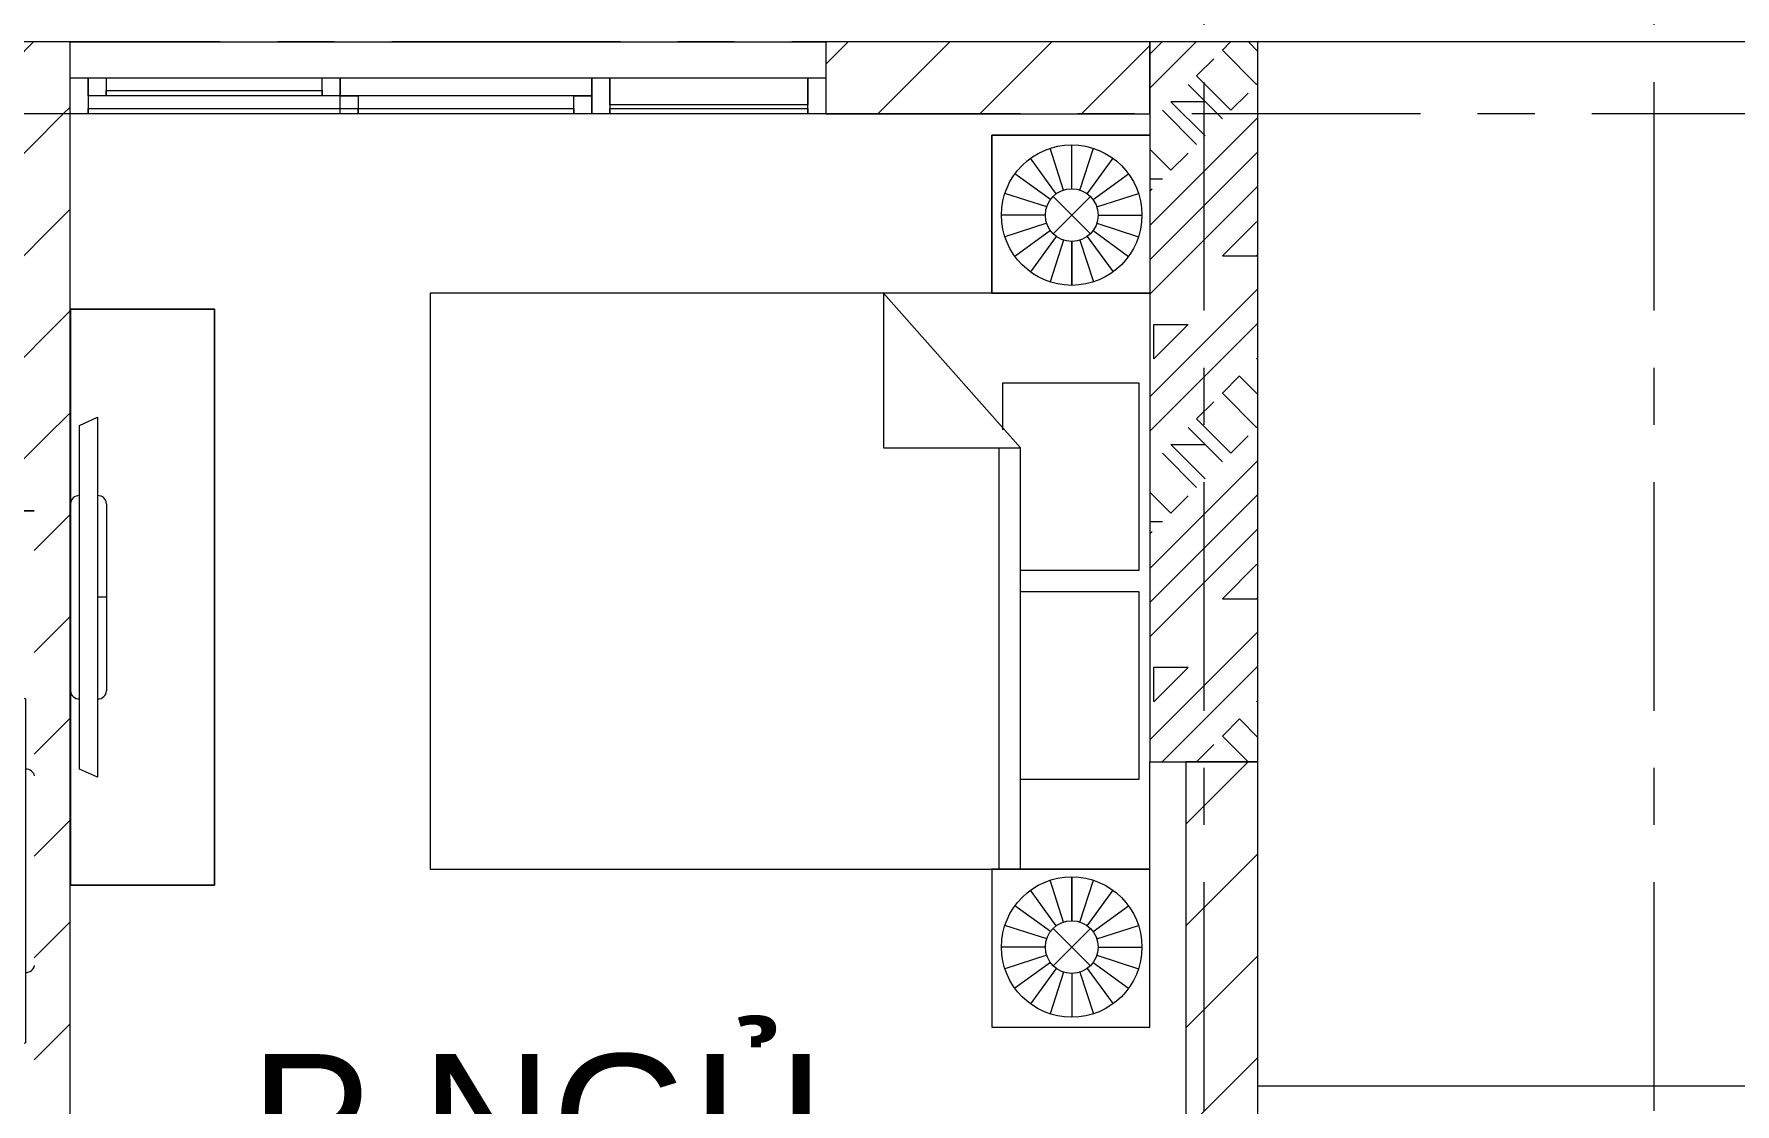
# Model space of a CAD drawing. Header units: millimetres. Extents: x -20144 to 104140, y -11426 to 48263.
# Drawn here: x 4701 to 9426, y 39650 to 42622 of the extents above; entities that cross this region are included whole.
import ezdxf

# ---------------------------------------------------------------- set-up
doc = ezdxf.new("R2010")
doc.units = ezdxf.units.MM
doc.linetypes.add('Grid Line', pattern=[22.225, 12.7, -3.175, 3.175, -3.175])
for name, color, linetype, lineweight in [('CHU', 181, 'Continuous', 5), ('CUA', 31, 'Continuous', 9), ('DIM', 1, 'Continuous', 5), ('HATCH-TUONG', 152, 'Continuous', 9), ('NET CAT', 3, 'Continuous', 5), ('NET-CAT', 3, 'Continuous', 9), ('NET-THAY', 2, 'Continuous', 15), ('THIET BI', 44, 'Continuous', 5), ('TRUC', 225, 'Continuous', 5)]:
    doc.layers.add(name, color=color, linetype=linetype, lineweight=lineweight)
doc.styles.add('Arial_2', font='arial_1.ttf', dxfattribs={"height": 360})
doc.styles.add('TA1', font='arial_1.ttf')
doc.dimstyles.new('D_200_KTx2', dxfattribs={"dimtxt": 400, "dimasz": 300, "dimexe": 300, "dimexo": 300, "dimgap": 160, "dimtad": 1, "dimdec": 0, "dimzin": 9, "dimtxsty": 'TA1', "dimblk": 'ARCHTICK', "dimcen": 1, "dimdle": 300, "dimclrd": 256, "dimclre": 256, "dimclrt": 7, "dimadec": 0, "dimazin": 0, "dimtfac": 1, "dimtdec": 0, "dimtix": 1, "dimtmove": 1, "dimatfit": 3, "dimldrblk": 'ARCHTICK', "dimfxl": 0, "dimtolj": 1, "dimtzin": 0, "dimlwd": -1, "dimlwe": -1, "dimarcsym": 0})
pattern_1 = [(45, (0, 0), (-141.4214, 141.4214), [])]

# ---------------------------------------------------------------- blocks, each defined once
blk = doc.blocks.new('X-GIUONG1 - X-GIUONG-V33-MẶT BẰNG TẦNG 4')
at = {"layer": 'THIET BI'}
for p, q in [((-1239, 0), (-1239, -439)), ((-1239, -439), (-1239, 0)), ((-1039.2, -147.8), (-1076.9, -31.8)), ((-1016.6, -144.2), (-1016.6, -22.2)), ((-993.9, -147.8), (-956.3, -31.8)), ((-800, -439), (-800, 0)), ((-800, 0), (-800, -2000)), ((-800, 0), (-800, -439)), ((-800, 0), (-800, -2000)), ((-550, -30), (-550, -410)), ((-30, -30), (-550, -30)), ((-30, -360), (-30, -30)), ((30, -30), (30, -360)), ((550, -30), (30, -30)), ((800, 0), (502.5, 0)), ((800, 0), (502.5, 0)), ((550, -360), (550, -30)), ((1239, 0), (800, 0)), ((800, 0), (800, -439)), ((800, -2000), (800, 0)), ((1239, 0), (800, 0)), ((800, 0), (800, -439)), ((800, -2000), (800, 0)), ((993.9, -147.8), (956.3, -31.8)), ((1016.6, -144.2), (1016.6, -22.2)), ((1039.2, -147.8), (1076.9, -31.8)), ((1239, -439), (1239, 0)), ((1239, -439), (1239, 0)), ((-1059.6, -158.2), (-1131.2, -59.5)), ((-973.5, -158.2), (-901.9, -59.5)), ((973.5, -158.2), (901.9, -59.5)), ((1059.6, -158.2), (1131.2, -59.5)), ((-1075.8, -174.4), (-1174.4, -102.7)), ((-957.4, -174.4), (-858.7, -102.7)), ((957.4, -174.4), (858.7, -102.7)), ((1075.8, -174.4), (1174.4, -102.7)), ((-1086.1, -194.8), (-1202.1, -157.1)), ((-1068.3, -269.1), (-964.8, -165.6)), ((-1068.3, -165.6), (-964.8, -269.1)), ((-947, -194.8), (-831, -157.1)), ((947, -194.8), (831, -157.1)), ((1068.3, -269.1), (964.8, -165.6)), ((1068.3, -165.6), (964.8, -269.1)), ((1086.1, -194.8), (1202.1, -157.1)), ((-1089.7, -217.4), (-1211.7, -217.4)), ((-943.4, -217.4), (-821.4, -217.4)), ((-821.4, -217.4), (-943.4, -217.4)), ((943.4, -217.4), (821.4, -217.4)), ((821.4, -217.4), (943.4, -217.4)), ((1089.7, -217.4), (1211.7, -217.4)), ((-1086.1, -240), (-1202.1, -277.7)), ((-1075.8, -260.4), (-1174.4, -332.1)), ((-1059.6, -276.6), (-1131.2, -375.2)), ((-973.5, -276.6), (-901.9, -375.2)), ((-957.4, -260.4), (-858.7, -332.1)), ((-947, -240), (-831, -277.7)), ((947, -240), (831, -277.7)), ((957.4, -260.4), (858.7, -332.1)), ((973.5, -276.6), (901.9, -375.2)), ((1059.6, -276.6), (1131.2, -375.2)), ((1075.8, -260.4), (1174.4, -332.1)), ((1086.1, -240), (1202.1, -277.7)), ((-1039.2, -287), (-1076.9, -402.9)), ((-1016.6, -290.5), (-1016.6, -412.5)), ((-993.9, -287), (-956.3, -402.9)), ((993.9, -287), (956.3, -402.9)), ((1016.6, -290.5), (1016.6, -412.5)), ((1039.2, -287), (1076.9, -402.9)), ((-370, -360), (-800, -740)), ((-370, -740), (-370, -360)), ((800, -360), (-370, -360)), ((-550, -410), (-420, -410)), ((-370, -420), (800, -420)), ((-1239, -439), (-800, -439)), ((-800, -439), (-1239, -439)), ((800, -439), (1239, -439)), ((800, -439), (1239, -439)), ((-800, -740), (-370, -740)), ((-800, -2000), (800, -2000)), ((-800, -2000), (800, -2000))]:
    blk.add_line(p, q, dxfattribs=at)
for centre, radius in [((-1016.6, -217.4), 195.1), ((1016.6, -217.4), 195.1), ((-1016.6, -217.4), 73.2), ((1016.6, -217.4), 73.2)]:
    blk.add_circle(centre, radius, dxfattribs=at)
blk = doc.blocks.new('X-TV1 - X-TV-688019-MẶT BẰNG TẦNG 4')
at = {"layer": 'THIET BI'}
for p, q in [((2000, 400), (0, 400)), ((0, 400), (0, 1.4)), ((0, 400), (2000, 400)), ((0, 1.4), (0, 400)), ((2000, 1.4), (2000, 400)), ((2000, 400), (2000, 1.4)), ((740, 100), (1260, 100)), ((1000, 100), (1000, 75)), ((500, 75), (1500, 75)), ((522.5, 25), (500, 75)), ((1500, 75), (1477.5, 25)), ((1477.5, 25), (522.5, 25))]:
    blk.add_line(p, q, dxfattribs=at)
for centre, start_param, end_param in [((740, 75), 0, 1.570796), ((1260, 75), 4.712389, 6.283185), ((740, 25), 1.570796, 2.992895), ((1260, 25), 3.290291, 4.712389)]:
    blk.add_ellipse(centre, major_axis=(0, 25), ratio=0.9, start_param=start_param, end_param=end_param, dxfattribs=at)
blk = doc.blocks.new('X-TV1 - X-TV 4-688008-MẶT BẰNG TẦNG 4')
at = {"layer": 'THIET BI'}
for p, q in [((1600, 400), (0, 400)), ((0, 400), (0, 0)), ((0, 400), (1600, 400)), ((0, 0), (0, 400)), ((1600, 0), (1600, 400)), ((1600, 400), (1600, 0)), ((540, 100), (1060, 100)), ((800, 100), (800, 75)), ((300, 75), (1300, 75)), ((322.5, 25), (300, 75)), ((1300, 75), (1277.5, 25)), ((1277.5, 25), (322.5, 25)), ((0, 0), (1600, 0)), ((1060, 0), (540, 0))]:
    blk.add_line(p, q, dxfattribs=at)
for centre, start_param, end_param in [((540, 75), 0, 1.570796), ((1060, 75), 4.712389, 6.283185), ((540, 25), 1.570796, 3.141593), ((1060, 25), 3.141593, 4.712389)]:
    blk.add_ellipse(centre, major_axis=(0, 25), ratio=0.9, start_param=start_param, end_param=end_param, dxfattribs=at)
blk = doc.blocks.new('X-PHONG NGU 2 - X-PHONG NGU 2_Recovery_-933566-MẶT BẰNG TẦNG 4')
at = {"layer": 'CUA'}
for p, q in [((-1050, 100), (-1000, 100)), ((-1050, 0), (-1050, 100)), ((-1000, 100), (-450, 100)), ((-1000, 85), (-1000, 100)), ((-1000, 100), (-1000, 0)), ((-450, 100), (-450, 85)), ((-450, 100), (-400, 100)), ((-450, 0), (-450, 100)), ((-400, 100), (-350, 100)), ((-400, 50), (-400, 100)), ((-400, 100), (-400, 0)), ((-350, 100), (250, 100)), ((-350, 85), (-350, 100)), ((-350, 100), (-350, 50)), ((250, 100), (1000, 100)), ((250, 85), (250, 100)), ((250, 100), (250, 85)), ((250, 100), (300, 100)), ((250, 50), (250, 100)), ((300, 100), (300, 50)), ((1000, 100), (1000, 85)), ((1000, 100), (1050, 100)), ((1000, 0), (1000, 100)), ((1050, 100), (1050, 0)), ((-450, 85), (-1000, 85)), ((-1000, 75), (-450, 75)), ((-1000, 0), (-1000, 75)), ((-450, 75), (-450, 0)), ((-400, 50), (300, 50)), ((-400, 0), (-400, 50)), ((-350, 50), (-400, 50)), ((250, 85), (-350, 85)), ((1000, 85), (250, 85)), ((300, 50), (250, 50)), ((300, 50), (300, 0)), ((300, 50), (350, 50)), ((300, 0), (300, 50)), ((350, 50), (950, 50)), ((350, 35), (350, 50)), ((350, 50), (350, 0)), ((950, 50), (950, 35)), ((950, 50), (1000, 50)), ((950, 0), (950, 50)), ((1000, 50), (1000, 0)), ((-1000, 0), (-1050, 0)), ((-450, 0), (-1000, 0)), ((-400, 0), (-450, 0)), ((300, 0), (-400, 0)), ((350, 0), (300, 0)), ((950, 35), (350, 35)), ((950, 0), (350, 0)), ((1000, 0), (950, 0)), ((1050, 0), (1000, 0))]:
    blk.add_line(p, q, dxfattribs=at)
blk = doc.blocks.new('_ARCHTICK')
at = {"color": 0, "linetype": 'ByBlock', "const_width": 0.15}
blk.add_lwpolyline([(-0.5, -0.5), (0.5, 0.5)], dxfattribs=at)
blk = doc.blocks.new('*D353')
at = {"layer": 'Defpoints', "color": 0, "transparency": 16777216}
for p in [(17050.5, 44099.9), (1325.5, 42599.9), (17050.5, 42599.9)]:
    blk.add_point(p, dxfattribs=at)
at = {"layer": 'DIM', "transparency": 16777216}
for p, q in [((1325.5, 42899.9), (1325.5, 44399.9)), ((17050.5, 42899.9), (17050.5, 44399.9)), ((1025.5, 44099.9), (17350.5, 44099.9))]:
    blk.add_line(p, q, dxfattribs=at)
at = {"layer": 'DIM', "transparency": 16777216, "xscale": 300, "yscale": 300, "zscale": 300, "rotation": 180}
blk.add_blockref('_ARCHTICK', (1325.5, 44099.9), dxfattribs=at)
at = {"layer": 'DIM', "transparency": 16777216, "xscale": 300, "yscale": 300, "zscale": 300}
blk.add_blockref('_ARCHTICK', (17050.5, 44099.9), dxfattribs=at)
at = {"layer": 'DIM', "color": 7, "transparency": 16777216, "insert": (9188, 44464.2), "char_height": 400, "attachment_point": 5, "style": 'TA1'}
blk.add_mtext('\\A1;15725', dxfattribs=at)

msp = doc.modelspace()

# ---------------------------------------------------------------- hatches: boundary and pattern name
at = {"layer": 'HATCH-TUONG', "lineweight": 5}
h = msp.add_hatch(dxfattribs=at)
h.set_pattern_fill('FP_6', color=256, style=0, pattern_type=2)
h.set_pattern_definition(pattern_1)
h.paths.add_polyline_path([(7800.5, 42399.9), (7800.5, 42599.9), (6900.5, 42599.9), (6900.5, 42399.9)], flags=0)
h.paths.add_polyline_path([(4600.5, 42399.9), (4800.5, 42399.9), (4800.5, 42599.9), (4600.5, 42599.9), (4600.5, 42537.4)], flags=0)
h = msp.add_hatch(dxfattribs=at)
h.set_pattern_fill('FP_6', color=256, style=0, pattern_type=2)
h.set_pattern_definition(pattern_1)
h.paths.add_polyline_path([(4627.6, 41499.9), (4800.5, 41499.9), (4800.5, 42399.9), (4600.5, 42399.9), (4600.5, 41499.9)], flags=0)
h = msp.add_hatch(dxfattribs=at)
h.set_pattern_fill('FP_6', color=256, style=0, pattern_type=2)
h.set_pattern_definition(pattern_1)
h.paths.add_polyline_path([(2050.5, 41299.9), (2050.5, 41499.9), (2000.5, 41499.9), (2000.5, 41299.9)], flags=0)
h.paths.add_polyline_path([(4800.5, 41299.9), (4800.5, 41499.9), (4250.5, 41499.9), (4250.5, 41299.9), (4700.5, 41299.9)], flags=0)
h = msp.add_hatch(dxfattribs=at)
h.set_pattern_fill('FP_6', color=256, style=0, pattern_type=2)
h.set_pattern_definition(pattern_1)
h.paths.add_polyline_path([(4800.5, 37439.9), (4800.5, 38247.7), (4700.5, 38247.7), (4700.5, 37439.9)], flags=0)
h.paths.add_polyline_path([(4700.5, 39147.7), (4800.5, 39147.7), (4800.5, 41299.9), (4700.5, 41299.9), (4700.5, 39251.8)], flags=0)
h = msp.add_hatch(dxfattribs=at)
h.set_pattern_fill('FP_6', color=256, style=0, pattern_type=2)
h.set_pattern_definition(pattern_1)
h.paths.add_polyline_path([(7900.5, 39199.9), (8100.5, 39199.9), (8100.5, 40599.9), (7900.5, 40599.9), (7900.5, 39251.8)], flags=0)
at = {"layer": 'NET CAT'}
h = msp.add_hatch(dxfattribs=at)
h.set_pattern_fill('FP_1', color=256, style=0, pattern_type=2)
h.set_pattern_definition([(45, (95.25, 0), (-476.246, 476.246), []), (45, (190.5, 0), (-476.246, 476.246), []), (45, (0, 0), (-476.246, 476.246), []), (45, (476.25, 0), (-476.246, 476.246), []), (45, (571.5, 0), (-476.246, 476.246), []), (0, (381, 95.25), (0, 952.5), [95.25, -857.25]), (0, (476.25, 190.5), (0, 952.5), [95.25, -857.25]), (45, (381, 95.25), (0, 952.491), [134.683, -1212.342]), (45, (476.25, 95.25), (0, 952.491), [134.683, -1212.342]), (0, (381, 95.25), (0, 952.5), [95.25, -857.25]), (90, (-95.25, 95.25), (-952.5, 6e-14), [95.25, -857.25]), (90, (0, 95.25), (-952.5, 6e-14), [190.5, -762]), (45, (-95.25, 190.5), (0, 952.491), [134.683, -1212.342]), (90, (762, 381), (-952.5, 6e-14), [95.25, -857.25]), (0, (666.75, 381), (0, 952.5), [95.25, -857.25]), (45, (666.75, 381), (0, 952.491), [134.683, -1212.342]), (0, (857.25, 95.25), (0, 952.5), [95.25, -857.25]), (0, (857.25, 571.5), (0, 952.5), [95.25, -857.25]), (90, (1047.75, 666.75), (-952.5, 6e-14), [95.25, -857.25]), (45, (857.25, 571.5), (0, 952.491), [269.367, -1077.658]), (45, (952.5, 571.5), (0, 952.491), [134.683, -1212.342]), (45, (1143, 762), (0, 952.491), [134.683, -1212.342]), (0, (1143, 857.25), (0, 952.5), [95.25, -857.25]), (90, (1143, 762), (-952.5, 6e-14), [95.25, -857.25]), (0, (476.25, 762), (0, 952.5), [95.25, -857.25]), (0, (666.75, 857.25), (0, 952.5), [95.25, -857.25]), (90, (571.5, 762), (-952.5, 6e-14), [95.25, -857.25]), (90, (666.75, 762), (-952.5, 6e-14), [95.25, -857.25]), (45, (476.25, 762), (0, 952.491), [134.683, -1212.342]), (45, (666.75, 762), (0, 952.491), [134.683, -1212.342]), (135, (119, 214.8), (-952.491, 6e-14), [134.683, -1212.342]), (135, (238.1, 333.4), (-952.491, 6e-14), [134.683, -1212.342]), (135, (309.56, 404.8), (-952.491, 6e-14), [134.683, -1212.342]), (135, (333.4, 428.6), (-952.491, 6e-14), [134.683, -1212.342]), (135, (381, 476.25), (-952.491, 6e-14), [134.683, -1212.342]), (135, (404.8, 500.06), (-952.491, 6e-14), [134.683, -1212.342]), (135, (476.25, 571.5), (-952.491, 6e-14), [134.683, -1212.342]), (135, (523.9, 619.1), (-952.491, 6e-14), [134.683, -1212.342]), (45, (119, 214.8), (0, 952.491), [95.25, -1251.775]), (45, (238.1, 333.4), (0, 952.491), [67.36, -1279.665]), (45, (404.8, 500.06), (0, 952.491), [67.36, -1279.665]), (45, (309.56, 595.3), (0, 952.491), [67.36, -1279.665]), (45, (476.25, 571.5), (0, 952.491), [67.36, -1279.665]), (45, (381, 666.75), (0, 952.491), [67.36, -1279.665]), (0, (24.2, 309.5), (0, 952.5), [190.043, -762.457]), (0, (238.1, 523.9), (0, 952.5), [95.25, -857.25])])
h.paths.add_polyline_path([(8100.5, 40599.9), (8100.5, 42599.9), (7800.5, 42599.9), (7800.5, 40599.9)], flags=0)

# ---------------------------------------------------------------- linework, layer by layer
at = {"layer": 'NET CAT', "lineweight": 13}
for p, q in [((8100.5, 42599.9), (7800.5, 42599.9)), ((7800.5, 42599.9), (7800.5, 40599.9)), ((8100.5, 40599.9), (8100.5, 42599.9)), ((7800.5, 40599.9), (8100.5, 40599.9))]:
    msp.add_line(p, q, dxfattribs=at)
at = {"layer": 'NET-CAT', "lineweight": 15}
for p, q in [((4800.5, 42599.9), (4600.5, 42599.9)), ((4800.5, 42499.9), (4800.5, 42599.9)), ((7800.5, 42599.9), (6900.5, 42599.9)), ((6900.5, 42599.9), (6900.5, 42499.9)), ((7800.5, 42399.9), (7800.5, 42599.9)), ((4800.5, 41499.9), (4800.5, 42399.9)), ((6900.5, 42399.9), (7800.5, 42399.9)), ((4800.5, 41299.9), (4800.5, 41499.9)), ((4800.5, 39147.7), (4800.5, 41299.9)), ((7900.5, 40599.9), (7900.5, 39199.9)), ((8100.5, 40599.9), (7900.5, 40599.9)), ((8100.5, 39199.9), (8100.5, 40599.9))]:
    msp.add_line(p, q, dxfattribs=at)
at = {"layer": 'NET-THAY', "lineweight": 9}
for p, q in [((4800.5, 42599.9), (6900.5, 42599.9)), ((10300.5, 42599.9), (8100.5, 42599.9)), ((8100.5, 39699.9), (9260.5, 39699.9)), ((9260.5, 39699.9), (10300.5, 39699.9))]:
    msp.add_line(p, q, dxfattribs=at)
at = {"layer": 'TRUC', "linetype": 'Grid Line', "ltscale": 50}
for p, q in [((7950.5, 43599.9), (7950.5, -4500.1)), ((9200.5, 43599.9), (9200.5, -7167.6)), ((43000.5, 42599.9), (-11036.3, 42599.9)), ((43000.5, 42399.9), (-14407, 42399.9))]:
    msp.add_line(p, q, dxfattribs=at)

# ---------------------------------------------------------------- block references
at = {"color": 253, "lineweight": 9}
for name, p, rotation in [('X-PHONG NGU 2 - X-PHONG NGU 2_Recovery_-933566-MẶT BẰNG TẦNG 4', (5850.5, 42499.9), 180), ('X-GIUONG1 - X-GIUONG-V33-MẶT BẰNG TẦNG 4', (7800.5, 41102.4), 270), ('X-TV1 - X-TV 4-688008-MẶT BẰNG TẦNG 4', (4801.9, 41857.4), 270), ('X-TV1 - X-TV-688019-MẶT BẰNG TẦNG 4', (4701.9, 39297.7), 90)]:
    msp.add_blockref(name, p, dxfattribs=dict(at, rotation=rotation))

# ---------------------------------------------------------------- texts
at = {"layer": 'CHU', "color": 253, "insert": (5301, 39788.5), "char_height": 360, "width": 1589.74, "attachment_point": 1, "line_spacing_factor": 0.936439, "style": 'Arial_2'}
msp.add_mtext('\\pt2540.0016,5079.9996,7620.0012,10159.9992,12700.0008,15239.9988,17780.0004,20319.9984,22860,25400.0016,27939.9996,30480.0012,33019.9992,35560.0008,38099.9988,40640.0004,43179.9984,45720,48260.0016,50799.9996,53340.0012,55879.9992,58420.0008,60959.9988,63500.0004,66039.9984,68580,71120.0016,73659.9996,76200.0012,78739.9992,81280.0008;P.NGỦ', dxfattribs=at)

# ---------------------------------------------------------------- dimensions: what is measured, and where the dimension line sits
at = {"layer": 'DIM'}
dim = msp.add_linear_dim(base=(17050.5, 44099.9), p1=(1325.5, 42599.9), p2=(17050.5, 42599.9), dimstyle='D_200_KTx2', dxfattribs=at)
dim.commit()
dim.dimension.update_dxf_attribs({"geometry": '*D353', "text_midpoint": (9188, 44464.2)})

doc.saveas('drawing.dxf')
